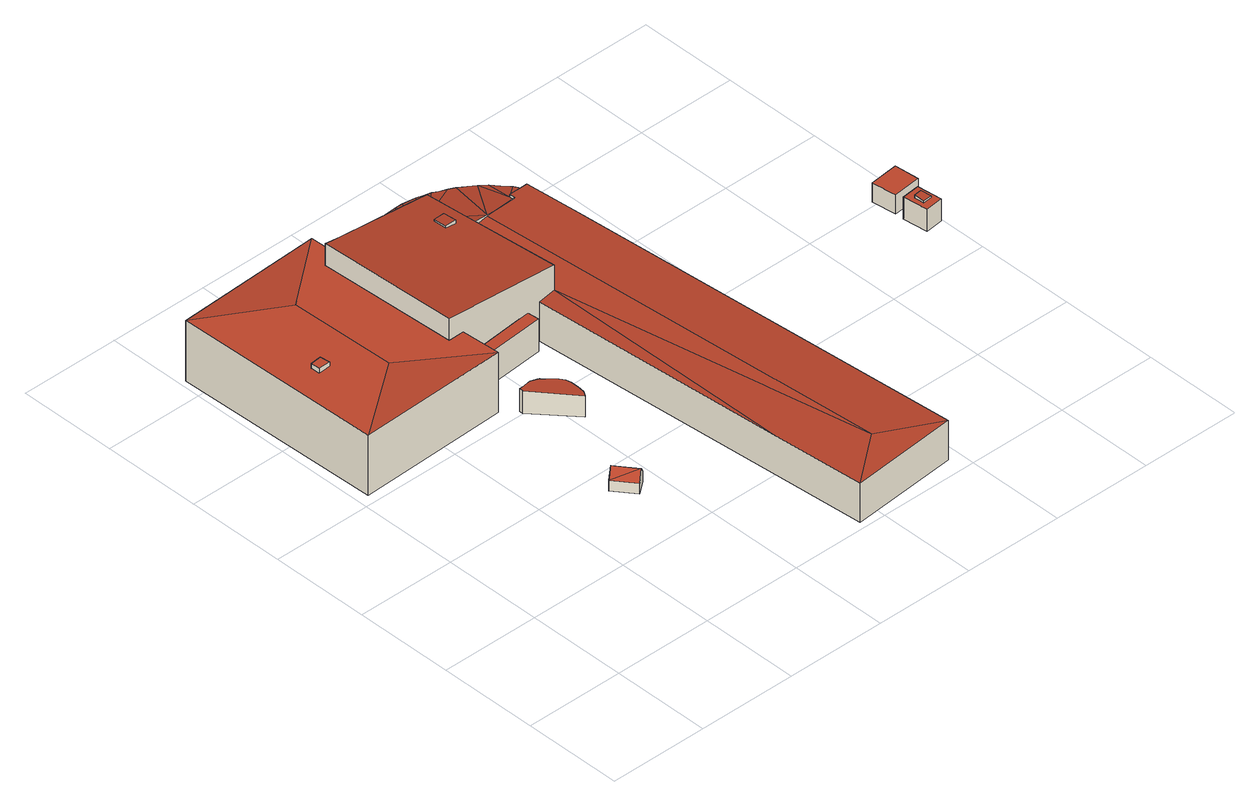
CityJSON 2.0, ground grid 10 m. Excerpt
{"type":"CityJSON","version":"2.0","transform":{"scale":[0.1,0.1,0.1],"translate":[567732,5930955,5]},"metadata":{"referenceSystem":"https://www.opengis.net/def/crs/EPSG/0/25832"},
"CityObjects":{
"building1":{"type":"Building","attributes":{"Grundfläche 2D":"4.108390","Grundhöhe NN":"5.762"},"geometry":[{"type":"Solid","lod":"3","boundaries":[[[[0,1,2]],[[3,1,0]],[[3,0,4]],[[3,4,5]],[[2,1,6,7]],[[4,0,2,7,8]],[[5,4,8,9]],[[6,1,3,5,9]],[[7,6,9,8]]]],"semantics":{"surfaces":[{"type":"RoofSurface"},{"type":"WallSurface"},{"type":"GroundSurface"}],"values":[[0,0,0,0,1,1,1,1,2]]}}]},
"building2":{"type":"Building","attributes":{"Grundfläche 2D":"308.505983","Grundhöhe NN":"5.747"},"children":["building2-1"],"geometry":[{"type":"Solid","lod":"3","boundaries":[[[[10,11,12,13,14,15,16,17]],[[18,17,16]],[[18,19,10,17]],[[11,10,19]],[[20,21,22,23]],[[24,25,26,27,28,29]],[[20,23,30,31]],[[21,20,31,32]],[[22,21,32,33]],[[24,29,34,35]],[[25,24,35,36]],[[26,25,36,37]],[[27,26,37,38]],[[28,27,38,39]],[[12,28,39,40,13]],[[14,13,40,41]],[[15,14,41,42]],[[16,15,42,43]],[[22,33,44,18,16,43,30,23]],[[19,18,44,45]],[[11,19,45,46]],[[29,28,12,11,46,34]],[[42,41,40,39,38,37,36,35,34,46,45,44,33,32,31,30,43]]]],"semantics":{"surfaces":[{"type":"RoofSurface"},{"type":"WallSurface"},{"type":"GroundSurface"}],"values":[[0,0,0,0,0,0,1,1,1,1,1,1,1,1,1,1,1,1,1,1,1,1,2]]}}]},
"building2-1":{"type":"BuildingInstallation","parents":["building2"],"geometry":[{"type":"MultiSurface","lod":"3","boundaries":[[[47,48,49,50]],[[50,49,51,52]],[[47,50,52,53]],[[48,47,53,54]],[[49,48,54,51]]],"semantics":{"surfaces":[{"type":"RoofSurface"},{"type":"WallSurface"}],"values":[0,1,1,1,1]}}]},
"building3":{"type":"Building","attributes":{"Grundfläche 2D":"8.142195","Grundhöhe NN":"6.003"},"geometry":[{"type":"Solid","lod":"3","boundaries":[[[[55,56,57,58,59,60,61,62,63,64,65,66,67,68]],[[61,60,69]],[[70,71,64,63]],[[71,72,65,64]],[[72,73,66,65]],[[73,74,67,66]],[[74,75,68,67]],[[75,76,55,68]],[[76,77,56,55]],[[77,78,57,56]],[[78,79,58,57]],[[79,80,59,58]],[[81,70,63,62]],[[80,82,60,59]],[[82,83,69,60]],[[83,84,61,69]],[[84,81,62,61]],[[73,72,71,70,81,84,83,82,80,79,78,77,76,75,74]]]],"semantics":{"surfaces":[{"type":"RoofSurface"},{"type":"WallSurface"},{"type":"GroundSurface"}],"values":[[0,0,1,1,1,1,1,1,1,1,1,1,1,1,1,1,1,2]]}}]},
"building4":{"type":"Building","attributes":{"Grundfläche 2D":"707.595367","Grundhöhe NN":"5.266"},"children":["building4-1"],"geometry":[{"type":"Solid","lod":"3","boundaries":[[[[85,86,87,88,89,90,91,92]],[[93,94,95]],[[94,96,95]],[[97,98,93]],[[98,99,100,93]],[[93,100,101,102]],[[93,102,103,104]],[[93,104,105,106]],[[106,94,93]],[[107,108,98,109,110]],[[98,108,111,99]],[[112,113,107]],[[107,113,114,115]],[[115,108,107]],[[116,117,118]],[[119,118,117,120]],[[116,121,122,123,124,109,125,117]],[[125,126,120,117]],[[127,119,120]],[[128,129,130,131]],[[120,87,86,85,92,132,133,127]],[[97,93,89,88,87,120,126]],[[134,91,90,89,93,95,135]],[[92,91,134,132]],[[98,97,126,125,109]],[[113,112,136,137]],[[114,113,137,138]],[[115,114,138,139]],[[108,115,139,140]],[[111,108,140,141]],[[99,111,141,142]],[[100,99,142,143]],[[101,100,143,144]],[[102,101,144,145]],[[103,102,145,146]],[[104,103,146,147]],[[105,104,147,148]],[[106,105,148,149]],[[94,106,149,150]],[[96,94,150,151]],[[95,96,151,135]],[[116,118,152,153]],[[130,154,155,122,121,116,153,156,131]],[[107,123,122,155,136,112]],[[123,107,110,124]],[[110,109,124]],[[118,119,127,133,152]],[[128,131,156,157]],[[129,128,157,158]],[[130,129,158,154]],[[154,158,157,156,153,152,133,132,134,135,151,150,149,148,147,146,145,144,143,142,141,140,139,138,137,136,155]]]],"semantics":{"surfaces":[{"type":"RoofSurface"},{"type":"WallSurface"},{"type":"GroundSurface"}],"values":[[0,0,0,0,0,0,0,0,0,0,0,0,0,0,0,0,0,0,0,0,1,1,1,1,1,1,1,1,1,1,1,1,1,1,1,1,1,1,1,1,1,1,1,1,1,1,1,1,1,1,2]]}}]},
"building4-1":{"type":"BuildingInstallation","parents":["building4"],"geometry":[{"type":"MultiSurface","lod":"3","boundaries":[[[159,160,161,162]],[[162,161,163,164]],[[159,162,164,165]],[[160,159,165,166]],[[161,160,166,163]]],"semantics":{"surfaces":[{"type":"RoofSurface"},{"type":"WallSurface"}],"values":[0,1,1,1,1]}}]},
"building5":{"type":"Building","attributes":{"Grundfläche 2D":"4.582630","Grundhöhe NN":"6.727"},"children":["building5-1"],"geometry":[{"type":"Solid","lod":"3","boundaries":[[[[167,168,169,170]],[[171,172,170,169]],[[172,173,167,170]],[[173,174,168,167]],[[174,171,169,168]],[[174,173,172,171]]]],"semantics":{"surfaces":[{"type":"RoofSurface"},{"type":"WallSurface"},{"type":"GroundSurface"}],"values":[[0,1,1,1,1,2]]}}]},
"building5-1":{"type":"BuildingInstallation","parents":["building5"],"geometry":[{"type":"MultiSurface","lod":"3","boundaries":[[[175,176,177,178]],[[178,177,179,180]],[[180,181,175,178]],[[176,175,181,182]],[[182,179,177,176]]],"semantics":{"surfaces":[{"type":"RoofSurface"},{"type":"WallSurface"}],"values":[0,1,1,1,1]}}]},
"building6":{"type":"Building","attributes":{"Grundfläche 2D":"7.243199","Grundhöhe NN":"6.719"},"geometry":[{"type":"Solid","lod":"3","boundaries":[[[[183,184,185,186]],[[187,188,186,185]],[[188,189,183,186]],[[189,190,184,183]],[[190,187,185,184]],[[190,189,188,187]]]],"semantics":{"surfaces":[{"type":"RoofSurface"},{"type":"WallSurface"},{"type":"GroundSurface"}],"values":[[0,1,1,1,1,2]]}}]}
},
"vertices":[
[177,160,27],[154,174,19],[170,154,19],[162,180,27],[183,164,19],[166,184,19],[154,174,8],[170,154,8],[183,164,8],[166,184,8],
[83,361,73],[160,312,70],[158,351,70],[141,350,71],[135,491,71],[153,492,70],[152,525,70],[80,468,73],[3,518,70],[8,306,70],[133,538,34],[109,537,34],[110,523,42],[134,524,42],[171,325,41],[169,341,41],[239,347,41],[238,359,41],[158,351,41],[159,324,41],[134,524,7],[133,538,7],[109,537,7],[110,523,7],[159,324,7],[171,325,7],[169,341,7],[239,347,7],[238,359,7],[158,351,7],[141,350,7],[135,491,7],[153,492,7],[152,525,7],[3,518,7],[8,306,7],[160,312,7],
[46,392,76],[45,402,76],[34,401,76],[34,392,76],[34,401,71],[34,392,71],[46,392,72],[45,402,72],
[208,282,32],[205,287,32],[199,292,32],[193,297,33],[191,298,33],[188,299,33],[183,300,33],[177,299,33],[171,298,34],[171,294,34],[205,256,32],[208,261,32],[209,269,32],[209,277,32],[185,300,33],[171,298,10],[171,294,10],[205,256,10],[208,261,10],[209,269,10],[209,277,10],[208,282,10],[205,287,10],[199,292,10],[193,297,10],[191,298,10],[177,299,10],[188,299,10],[185,300,10],[183,300,10],
[158,351,91],[238,359,77],[271,362,71],[262,465,71],[259,501,71],[153,492,90],[135,491,94],[141,350,94],[259,501,46],[255,534,40],[239,499,47],[237,533,40],[262,465,53],[296,468,48],[309,519,40],[303,522,40],[296,525,40],[290,528,40],[283,530,40],[276,532,40],[269,533,40],[262,534,40],[330,477,43],[324,509,40],[305,469,47],[330,471,43],[317,514,40],[349,479,40],[344,488,40],[337,496,40],[331,503,40],[388,17,44],[328,45,47],[279,7,44],[272,99,44],[271,362,45],[356,418,44],[351,479,44],[330,477,46],[330,471,46],[296,468,47],[262,465,44],[252,360,44],[368,384,10],[365,418,10],[356,418,10],[358,383,10],[141,350,3],[252,360,3],[135,491,3],[239,499,3],[349,479,3],[344,488,3],[337,496,3],[331,503,3],[324,509,3],[317,514,3],[309,519,3],[303,522,3],[296,525,3],[290,528,3],[283,530,3],[276,532,3],[269,533,3],[262,534,3],[255,534,3],[237,533,3],[279,7,3],[388,17,3],[356,418,3],[351,479,3],[358,383,3],[368,384,3],[365,418,3],
[247,468,77],[235,467,78],[236,454,78],[248,455,77],[236,454,76],[248,455,73],[247,468,74],[235,467,76],
[584,260,40],[566,258,40],[569,233,40],[587,235,40],[569,233,17],[587,235,17],[584,260,17],[566,258,17],
[580,252,43],[572,251,43],[573,241,42],[582,242,42],[573,241,40],[582,242,40],[580,252,40],[572,251,40],
[592,295,37],[563,292,37],[566,267,37],[594,270,37],[566,267,17],[594,270,17],[592,295,17],[563,292,17]
]}
